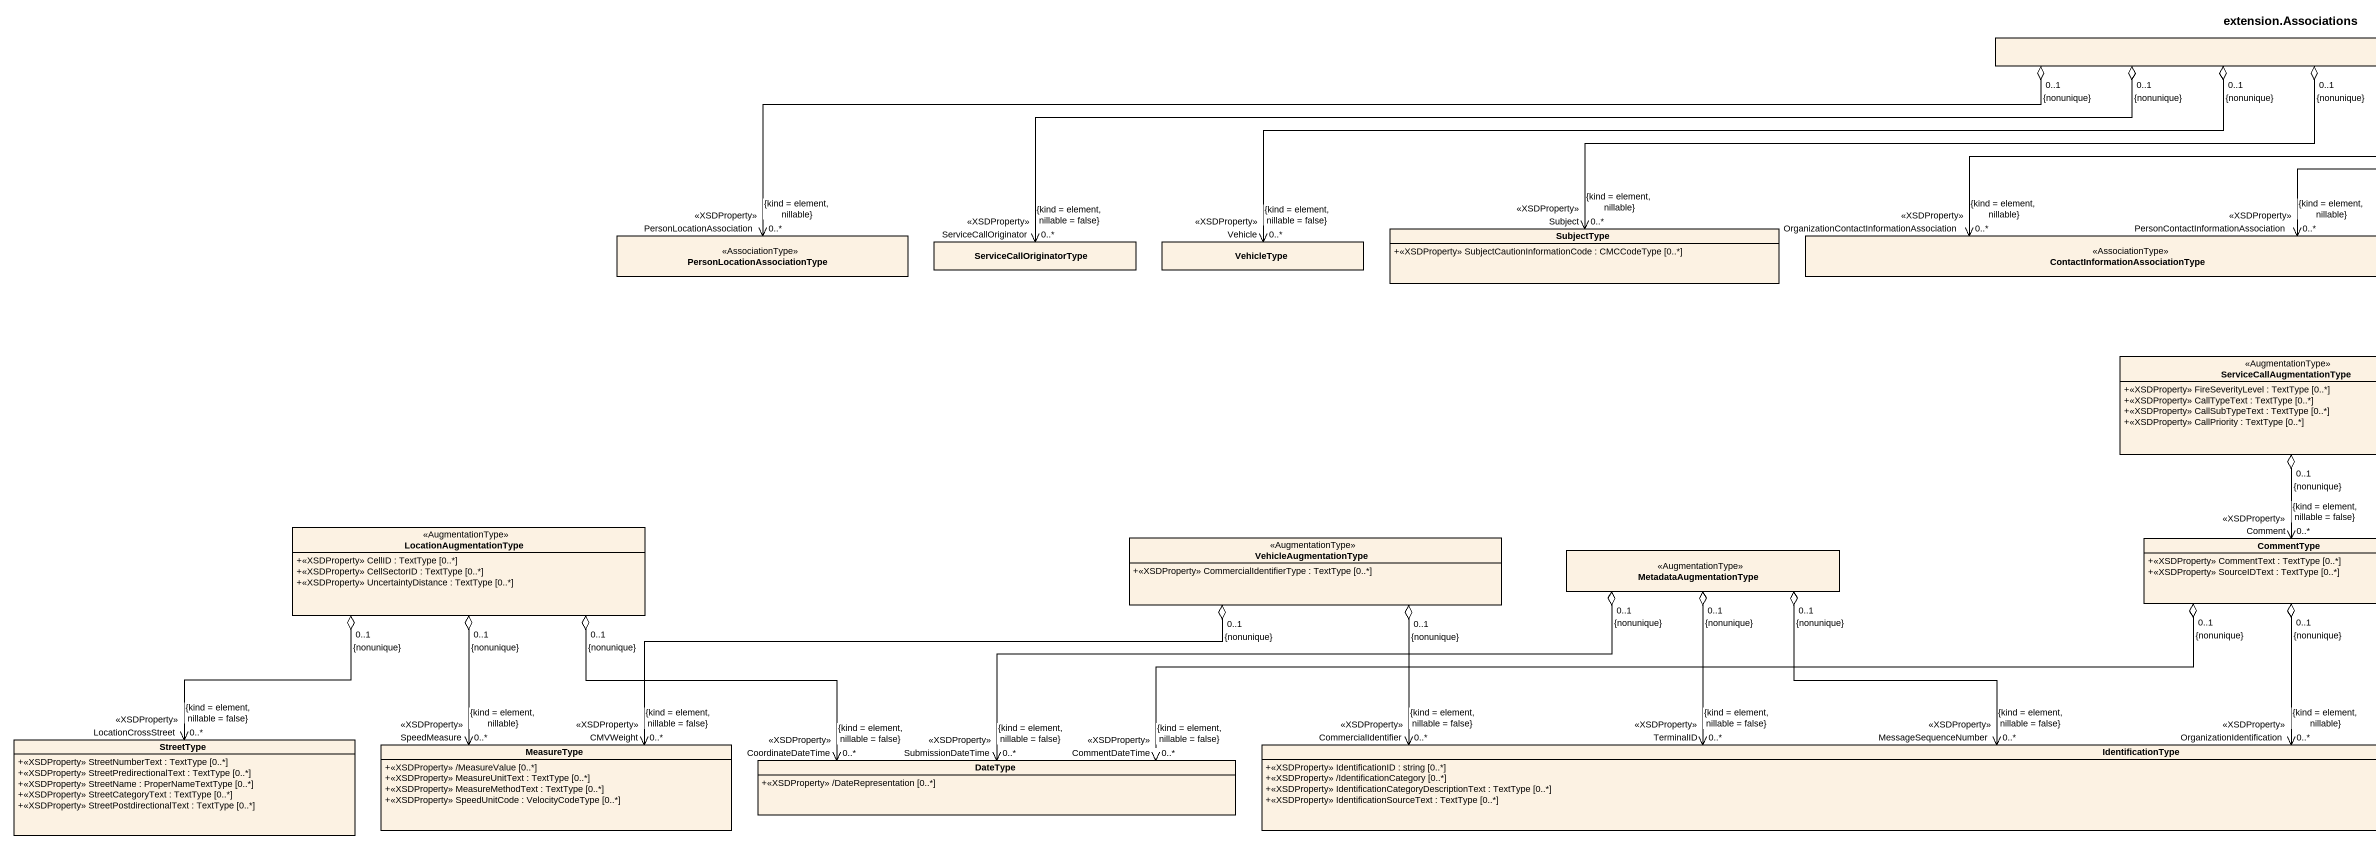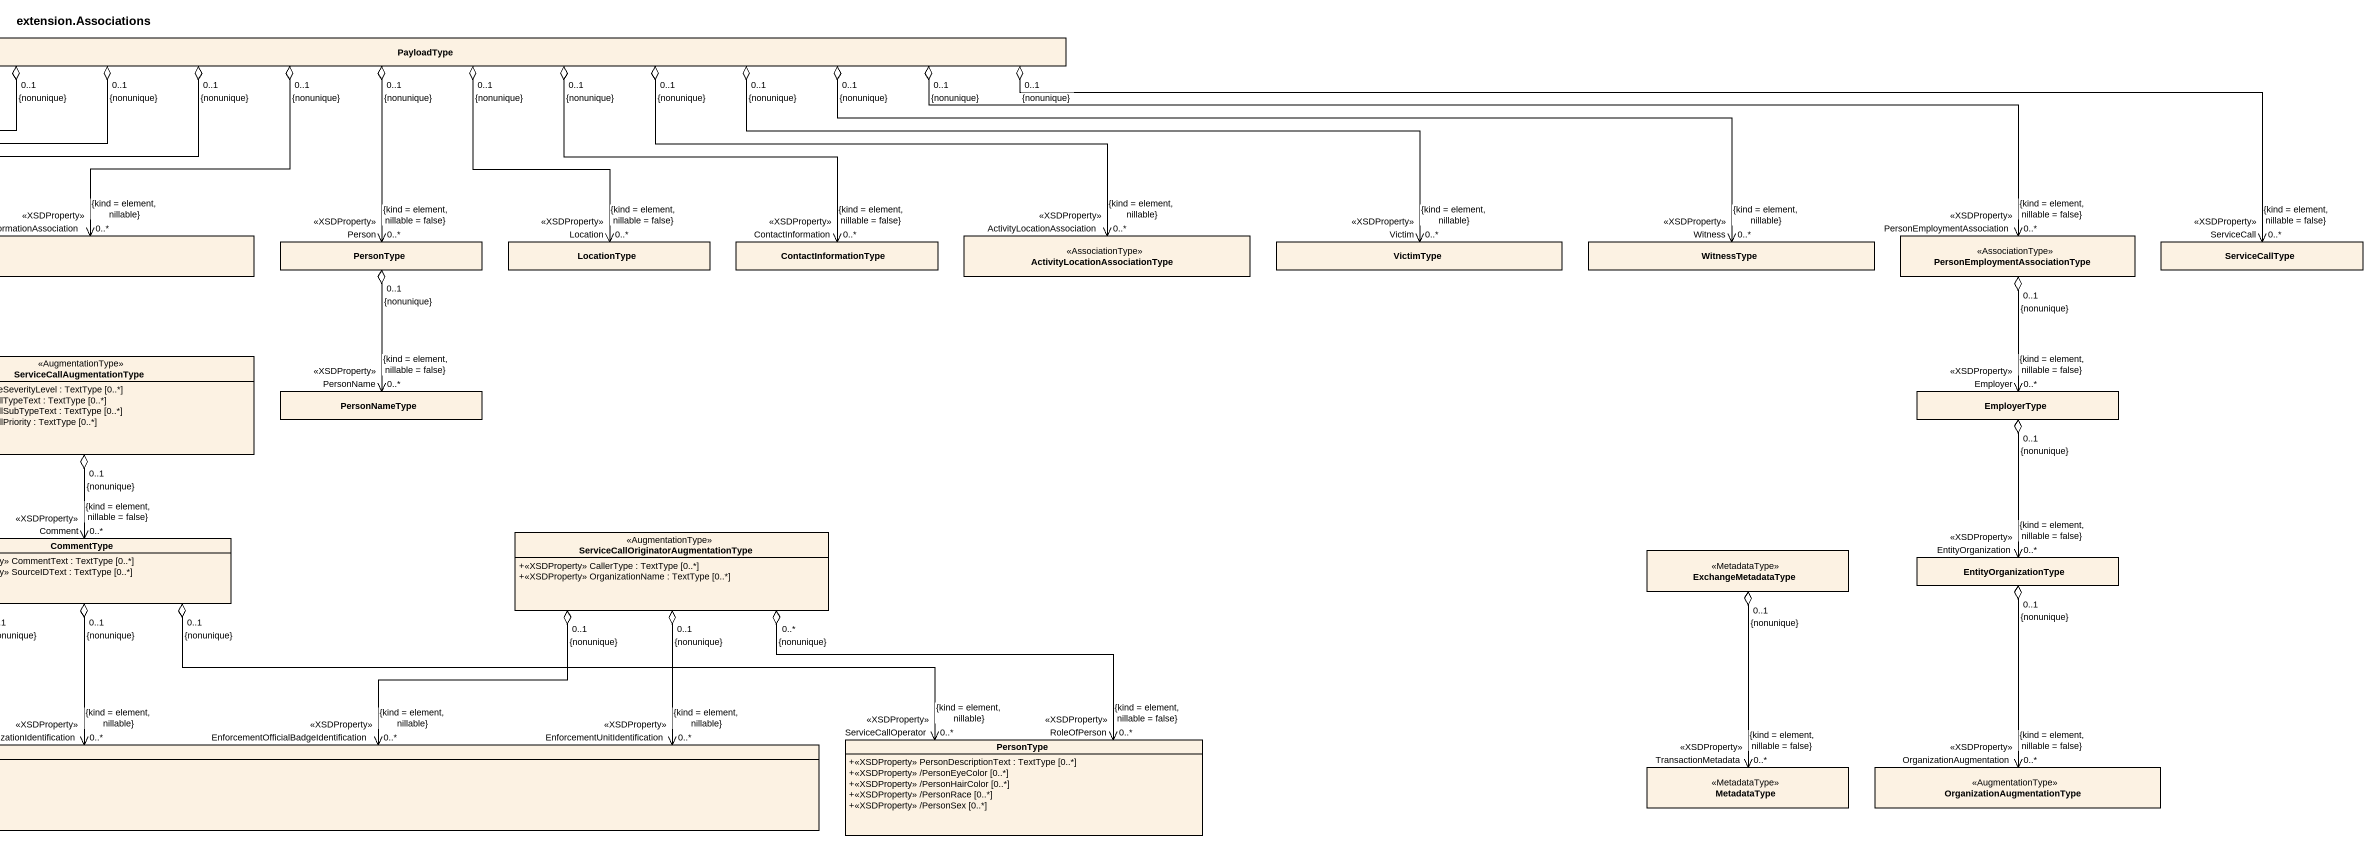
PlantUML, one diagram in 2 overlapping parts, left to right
@startuml
title extension.Associations
hide circle
hide empty members
skinparam classAttributeIconSize 0
class PayloadType
class "PersonLocationAssociationType" as PersonLocationAssociationTyp <<AssociationType>>
class SubjectType {
  +<<XSDProperty>> SubjectCautionInformationCode : CMCCodeType [0..*]
}
class "ContactInformationAssociationType" as ContactInformationAssociatio <<AssociationType>>
class "ActivityLocationAssociationType" as ActivityLocationAssociationT <<AssociationType>>
class "PersonEmploymentAssociationType" as PersonEmploymentAssociationT <<AssociationType>>
class ServiceCallOriginatorType
class VehicleType
class PersonType
class LocationType
class ContactInformationType
class VictimType
class WitnessType
class ServiceCallType
class ServiceCallAugmentationType <<AugmentationType>> {
  +<<XSDProperty>> FireSeverityLevel : TextType [0..*]
  +<<XSDProperty>> CallTypeText : TextType [0..*]
  +<<XSDProperty>> CallSubTypeText : TextType [0..*]
  +<<XSDProperty>> CallPriority : TextType [0..*]
}
class PersonNameType
class EmployerType
class LocationAugmentationType <<AugmentationType>> {
  +<<XSDProperty>> CellID : TextType [0..*]
  +<<XSDProperty>> CellSectorID : TextType [0..*]
  +<<XSDProperty>> UncertaintyDistance : TextType [0..*]
}
class VehicleAugmentationType <<AugmentationType>> {
  +<<XSDProperty>> CommercialIdentifierType : TextType [0..*]
}
class MetadataAugmentationType <<AugmentationType>>
class CommentType {
  +<<XSDProperty>> CommentText : TextType [0..*]
  +<<XSDProperty>> SourceIDText : TextType [0..*]
}
class "ServiceCallOriginatorAugmentationType" as ServiceCallOriginatorAugment <<AugmentationType>> {
  +<<XSDProperty>> CallerType : TextType [0..*]
  +<<XSDProperty>> OrganizationName : TextType [0..*]
}
class ExchangeMetadataType <<MetadataType>>
class EntityOrganizationType
class StreetType {
  +<<XSDProperty>> StreetNumberText : TextType [0..*]
  +<<XSDProperty>> StreetPredirectionalText : TextType [0..*]
  +<<XSDProperty>> StreetName : ProperNameTextType [0..*]
  +<<XSDProperty>> StreetCategoryText : TextType [0..*]
  +<<XSDProperty>> StreetPostdirectionalText : TextType [0..*]
}
class "PersonType" as PersonType_2 {
  +<<XSDProperty>> PersonDescriptionText : TextType [0..*]
  +<<XSDProperty>> /PersonEyeColor [0..*]
  +<<XSDProperty>> /PersonHairColor [0..*]
  +<<XSDProperty>> /PersonRace [0..*]
  +<<XSDProperty>> /PersonSex [0..*]
}
class MeasureType {
  +<<XSDProperty>> /MeasureValue [0..*]
  +<<XSDProperty>> MeasureUnitText : TextType [0..*]
  +<<XSDProperty>> MeasureMethodText : TextType [0..*]
  +<<XSDProperty>> SpeedUnitCode : VelocityCodeType [0..*]
}
class DateType {
  +<<XSDProperty>> /DateRepresentation [0..*]
}
class IdentificationType {
  +<<XSDProperty>> IdentificationID : string [0..*]
  +<<XSDProperty>> /IdentificationCategory [0..*]
  +<<XSDProperty>> IdentificationCategoryDescriptionText : TextType [0..*]
  +<<XSDProperty>> IdentificationSourceText : TextType [0..*]
}
class MetadataType <<MetadataType>>
class OrganizationAugmentationType <<AugmentationType>>
PayloadType "0..1\n{nonunique}" o-left-> "PersonLocationAssociation\n<<XSDProperty>>\n0..*\n{kind = element, nillable}" PersonLocationAssociationTyp
PayloadType "0..1\n{nonunique}" o-left-> "Subject\n<<XSDProperty>>\n0..*\n{kind = element, nillable}" SubjectType
PayloadType "0..1\n{nonunique}" o-left-> "PersonContactInformationAssociation\n<<XSDProperty>>\n0..*\n{kind = element, nillable}" ContactInformationAssociatio
PayloadType "0..1\n{nonunique}" o-left-> "OrganizationContactInformationAssociation\n<<XSDProperty>>\n0..*\n{kind = element, nillable}" ContactInformationAssociatio
PayloadType "0..1\n{nonunique}" o-right-> "ActivityLocationAssociation\n<<XSDProperty>>\n0..*\n{kind = element, nillable}" ActivityLocationAssociationT
PayloadType "0..1\n{nonunique}" o-right-> "PersonEmploymentAssociation\n<<XSDProperty>>\n0..*\n{kind = element, nillable = false}" PersonEmploymentAssociationT
PayloadType "0..1\n{nonunique}" o-left-> "ServiceCallOriginator\n<<XSDProperty>>\n0..*\n{kind = element, nillable = false}" ServiceCallOriginatorType
PayloadType "0..1\n{nonunique}" o-left-> "Vehicle\n<<XSDProperty>>\n0..*\n{kind = element, nillable = false}" VehicleType
PayloadType "0..1\n{nonunique}" o--> "Person\n<<XSDProperty>>\n0..*\n{kind = element, nillable = false}" PersonType
PayloadType "0..1\n{nonunique}" o--> "Location\n<<XSDProperty>>\n0..*\n{kind = element, nillable = false}" LocationType
PayloadType "0..1\n{nonunique}" o-right-> "ContactInformation\n<<XSDProperty>>\n0..*\n{kind = element, nillable = false}" ContactInformationType
PayloadType "0..1\n{nonunique}" o-right-> "Victim\n<<XSDProperty>>\n0..*\n{kind = element, nillable}" VictimType
PayloadType "0..1\n{nonunique}" o-right-> "Witness\n<<XSDProperty>>\n0..*\n{kind = element, nillable}" WitnessType
PayloadType "0..1\n{nonunique}" o-right-> "ServiceCall\n<<XSDProperty>>\n0..*\n{kind = element, nillable = false}" ServiceCallType
PersonEmploymentAssociationT "0..1\n{nonunique}" o--> "Employer\n<<XSDProperty>>\n0..*\n{kind = element, nillable = false}" EmployerType
PersonType "0..1\n{nonunique}" o--> "PersonName\n<<XSDProperty>>\n0..*\n{kind = element, nillable = false}" PersonNameType
ServiceCallAugmentationType "0..1\n{nonunique}" o--> "Comment\n<<XSDProperty>>\n0..*\n{kind = element, nillable = false}" CommentType
EmployerType "0..1\n{nonunique}" o--> "EntityOrganization\n<<XSDProperty>>\n0..*\n{kind = element, nillable = false}" EntityOrganizationType
LocationAugmentationType "0..1\n{nonunique}" o--> "LocationCrossStreet\n<<XSDProperty>>\n0..*\n{kind = element, nillable = false}" StreetType
LocationAugmentationType "0..1\n{nonunique}" o--> "SpeedMeasure\n<<XSDProperty>>\n0..*\n{kind = element, nillable}" MeasureType
LocationAugmentationType "0..1\n{nonunique}" o-right-> "CoordinateDateTime\n<<XSDProperty>>\n0..*\n{kind = element, nillable = false}" DateType
VehicleAugmentationType "0..1\n{nonunique}" o-left-> "CMVWeight\n<<XSDProperty>>\n0..*\n{kind = element, nillable = false}" MeasureType
VehicleAugmentationType "0..1\n{nonunique}" o-right-> "CommercialIdentifier\n<<XSDProperty>>\n0..*\n{kind = element, nillable = false}" IdentificationType
MetadataAugmentationType "0..1\n{nonunique}" o-left-> "SubmissionDateTime\n<<XSDProperty>>\n0..*\n{kind = element, nillable = false}" DateType
MetadataAugmentationType "0..1\n{nonunique}" o-right-> "TerminalID\n<<XSDProperty>>\n0..*\n{kind = element, nillable = false}" IdentificationType
MetadataAugmentationType "0..1\n{nonunique}" o-right-> "MessageSequenceNumber\n<<XSDProperty>>\n0..*\n{kind = element, nillable = false}" IdentificationType
CommentType "0..1\n{nonunique}" o-right-> "ServiceCallOperator\n<<XSDProperty>>\n0..*\n{kind = element, nillable}" PersonType_2
CommentType "0..1\n{nonunique}" o-left-> "CommentDateTime\n<<XSDProperty>>\n0..*\n{kind = element, nillable = false}" DateType
CommentType "0..1\n{nonunique}" o--> "OrganizationIdentification\n<<XSDProperty>>\n0..*\n{kind = element, nillable}" IdentificationType
ServiceCallOriginatorAugment "0..*\n{nonunique}" o--> "RoleOfPerson\n<<XSDProperty>>\n0..*\n{kind = element, nillable = false}" PersonType_2
ServiceCallOriginatorAugment "0..1\n{nonunique}" o-left-> "EnforcementOfficialBadgeIdentification\n<<XSDProperty>>\n0..*\n{kind = element, nillable}" IdentificationType
ServiceCallOriginatorAugment "0..1\n{nonunique}" o-left-> "EnforcementUnitIdentification\n<<XSDProperty>>\n0..*\n{kind = element, nillable}" IdentificationType
ExchangeMetadataType "0..1\n{nonunique}" o--> "TransactionMetadata\n<<XSDProperty>>\n0..*\n{kind = element, nillable = false}" MetadataType
EntityOrganizationType "0..1\n{nonunique}" o--> "OrganizationAugmentation\n<<XSDProperty>>\n0..*\n{kind = element, nillable = false}" OrganizationAugmentationType
@enduml
